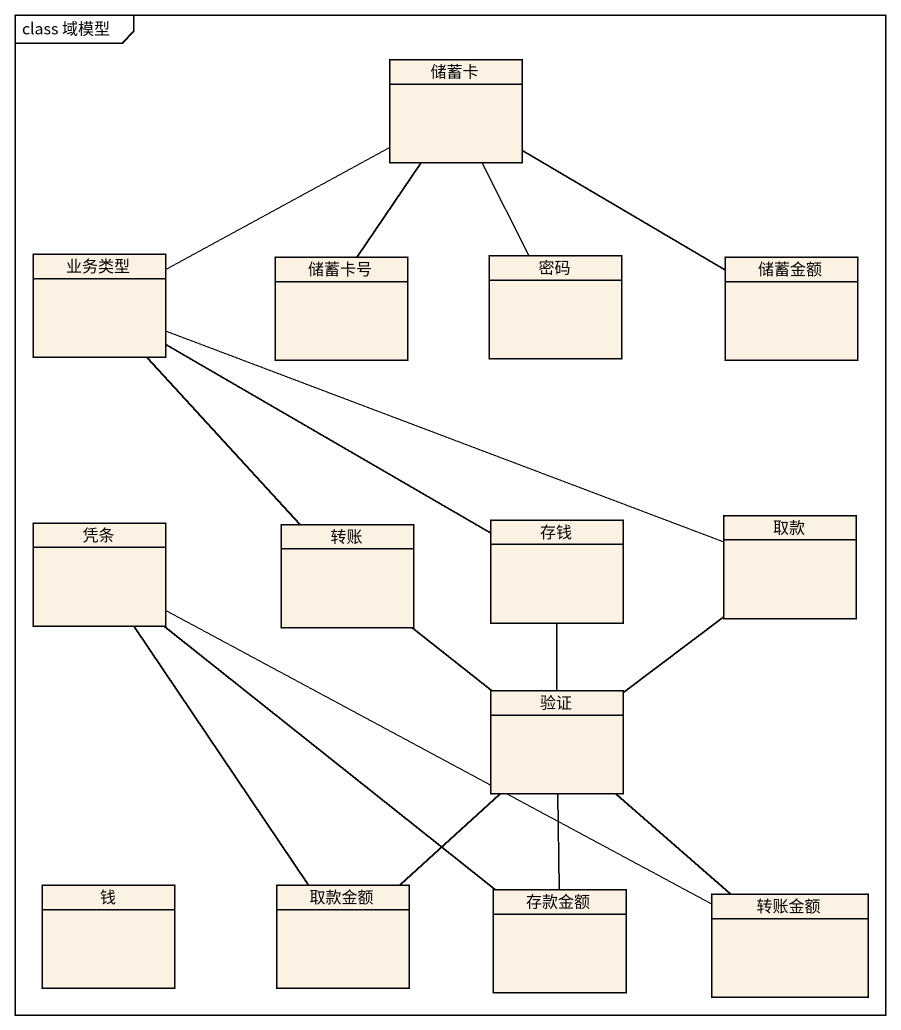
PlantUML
@startuml
mainframe class 域模型
hide circle
hide empty members
class 储蓄卡
class 业务类型
class 储蓄卡号
class 密码
class 储蓄金额
class 取款
class 凭条
class 转账
class 存钱
class 验证
class 钱
class 取款金额
class 存款金额
class 转账金额
储蓄卡 -left- 业务类型
储蓄卡 -- 密码
储蓄卡 -right- 储蓄金额
业务类型 -right- 取款
业务类型 -- 转账
业务类型 -right- 存钱
储蓄卡号 -up- 储蓄卡
验证 -up- 取款
验证 -up- 转账
验证 -up- 存钱
取款金额 -up- 凭条
取款金额 -up- 验证
存款金额 -up- 凭条
存款金额 -up- 验证
转账金额 -left- 凭条
转账金额 -up- 验证
@enduml
